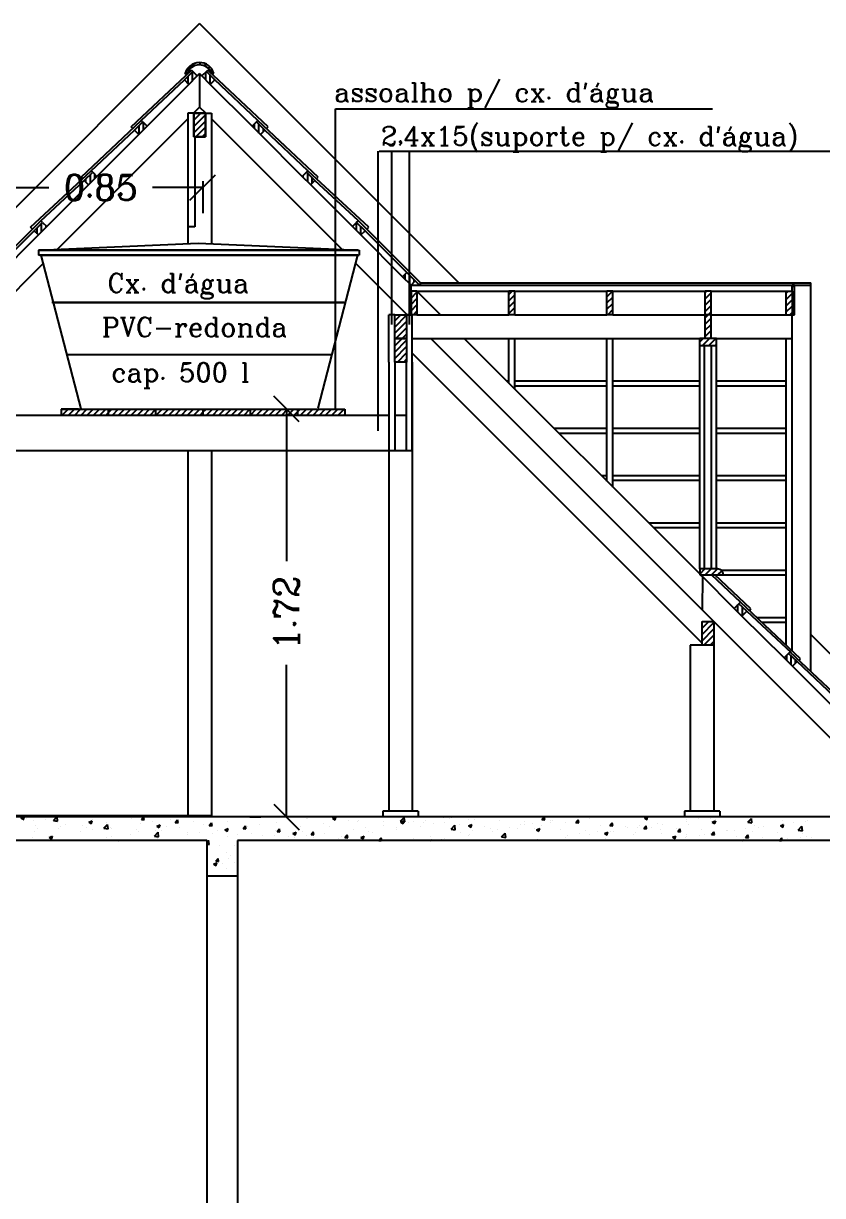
# Model space of a CAD drawing. Extents: x -79 to 141, y 7 to 81.
# Drawn here: x -46.678 to -43.3, y 43.285 to 48.238 of the extents above; entities that cross this region are included whole.
import ezdxf

# ---------------------------------------------------------------- set-up
doc = ezdxf.new("R2010")
doc.units = 0
doc.header["$LTSCALE"] = 10
doc.layers.get('0').update_dxf_attribs({"linetype": 'CONTINUOUS'})
doc.layers.get('DEFPOINTS').update_dxf_attribs({"linetype": 'CONTINUOUS'})
for name, color, linetype in [('CONCRETO', 5, 'CONTINUOUS'), ('COTAS', 244, 'CONTINUOUS'), ('EQUIPAMENTOS', 1, 'CONTINUOUS'), ('JANELA', 5, 'CONTINUOUS'), ('MADEIRAMENTODETELHADO', 244, 'CONTINUOUS'), ('PAREDECORTE', 3, 'CONTINUOUS'), ('PAREDES', 7, 'CONTINUOUS'), ('TEXTO', 1, 'CONTINUOUS')]:
    doc.layers.add(name, color=color, linetype=linetype)
doc.styles.add('ROMANC', font='ROMANC.SHX')
doc.styles.get("Standard").update_dxf_attribs({"font": 'ROMANC.SHX'})
doc.dimstyles.get("Standard").update_dxf_attribs({"dimscale": 0.6, "dimtxt": 0.18, "dimasz": 0.18, "dimexe": 0.18, "dimexo": 0.25, "dimgap": 0.09, "dimtad": 0, "dimzin": 0, "dimtxsty": 'STANDARD', "dimblk1": 'OBLIQUE', "dimblk2": 'OBLIQUE', "dimsah": 1, "dimcen": 0.09, "dimclrd": 30, "dimclre": 30, "dimazin": 3, "dimtfac": 1, "dimtdec": 4, "dimtofl": 0, "dimtmove": 0, "dimatfit": 3, "dimtolj": 1, "dimtzin": 0})

# ---------------------------------------------------------------- blocks, each defined once
blk = doc.blocks.new('_OBLIQUE')
at = {"color": 0, "linetype": 'BYBLOCK'}
blk.add_line((-0.5, -0.5), (0.5, 0.5), dxfattribs=at)
blk = doc.blocks.new('*D15')
at = {"color": 30, "linetype": 'BYBLOCK', "ltscale": 0.3}
for p, q in [((-23.4868, 68.0986), (-23.4399, 68.0986)), ((-23.3319, 68.0986), (-23.3319, 67.4553)), ((-23.3319, 66.3748), (-23.3319, 67.0181)), ((-23.4868, 66.3748), (-23.4399, 66.3748))]:
    blk.add_line(p, q, dxfattribs=at)
at = {"layer": 'DEFPOINTS', "color": 0, "linetype": 'BYBLOCK', "ltscale": 0.3}
for p in [(-23.1868, 68.0986), (-23.3319, 66.3748), (-23.1868, 66.3748)]:
    blk.add_point(p, dxfattribs=at)
at = {"color": 30, "linetype": 'BYBLOCK', "ltscale": 0.3, "xscale": 0.108, "yscale": 0.108, "zscale": 0.108}
for p, rotation in [((-23.3319, 68.0986), 90), ((-23.3319, 66.3748), 270)]:
    blk.add_blockref('_OBLIQUE', p, dxfattribs=dict(at, rotation=rotation))
at = {"color": 0, "linetype": 'BYBLOCK', "ltscale": 0.3, "insert": (-23.3319, 67.2367), "char_height": 0.108, "attachment_point": 5, "rotation": 90}
blk.add_mtext('\\A1;1.72', dxfattribs=at)
blk = doc.blocks.new('*D62')
at = {"color": 30, "linetype": 'BYBLOCK', "ltscale": 0.05}
for p, q in [((-25.982, 38.2527), (-25.982, 38.598)), ((-25.982, 38.49), (-25.7692, 38.49)), ((-25.1192, 38.49), (-25.332, 38.49)), ((-25.1192, 38.517), (-25.1192, 38.382))]:
    blk.add_line(p, q, dxfattribs=at)
at = {"layer": 'DEFPOINTS', "color": 0, "linetype": 'BYBLOCK', "ltscale": 0.05}
for p in [(-25.1192, 38.817), (-25.1192, 38.49), (-25.982, 37.9527)]:
    blk.add_point(p, dxfattribs=at)
at = {"color": 30, "linetype": 'BYBLOCK', "ltscale": 0.05, "xscale": 0.108, "yscale": 0.108, "zscale": 0.108, "rotation": 180}
blk.add_blockref('_OBLIQUE', (-25.982, 38.49), dxfattribs=at)
at = {"color": 30, "linetype": 'BYBLOCK', "ltscale": 0.05, "xscale": 0.108, "yscale": 0.108, "zscale": 0.108}
blk.add_blockref('_OBLIQUE', (-25.1192, 38.49), dxfattribs=at)
at = {"color": 0, "linetype": 'BYBLOCK', "ltscale": 0.05, "insert": (-25.5506, 38.49), "char_height": 0.108, "attachment_point": 5}
blk.add_mtext('\\A1;{0.85}', dxfattribs=at)
blk = doc.blocks.new('*X90')
at = {"color": 0, "linetype": 'CONTINUOUS', "ltscale": 0.05}
for p, q in [((-25.7181, 37.5503), (-25.7147, 37.5537)), ((-25.7132, 37.5287), (-25.6882, 37.5537)), ((-25.6867, 37.5287), (-25.6617, 37.5537)), ((-25.6601, 37.5287), (-25.6351, 37.5537)), ((-25.6336, 37.5287), (-25.6086, 37.5537)), ((-25.6071, 37.5287), (-25.5821, 37.5537)), ((-25.5806, 37.5287), (-25.5556, 37.5537)), ((-25.5541, 37.5287), (-25.5291, 37.5537)), ((-25.5181, 37.5382), (-25.5026, 37.5537)), ((-25.501, 37.5287), (-25.476, 37.5537)), ((-25.4745, 37.5287), (-25.4495, 37.5537)), ((-25.448, 37.5287), (-25.423, 37.5537)), ((-25.4215, 37.5287), (-25.3965, 37.5537)), ((-25.395, 37.5287), (-25.37, 37.5537)), ((-25.3685, 37.5287), (-25.3435, 37.5537)), ((-25.3419, 37.5287), (-25.3181, 37.5526)), ((-25.3181, 37.5526), (-25.3169, 37.5537)), ((-25.3154, 37.5287), (-25.2904, 37.5537)), ((-25.2889, 37.5287), (-25.2639, 37.5537)), ((-25.2624, 37.5287), (-25.2374, 37.5537)), ((-25.2359, 37.5287), (-25.2109, 37.5537)), ((-25.2094, 37.5287), (-25.1844, 37.5537)), ((-25.1828, 37.5287), (-25.1578, 37.5537)), ((-25.1563, 37.5287), (-25.1313, 37.5537)), ((-25.1181, 37.5404), (-25.1048, 37.5537)), ((-25.1033, 37.5287), (-25.0783, 37.5537)), ((-25.0768, 37.5287), (-25.0518, 37.5537)), ((-25.0503, 37.5287), (-25.0253, 37.5537)), ((-25.0237, 37.5287), (-24.9987, 37.5537)), ((-24.9972, 37.5287), (-24.9722, 37.5537)), ((-24.9707, 37.5287), (-24.9457, 37.5537)), ((-24.9442, 37.5287), (-24.9192, 37.5537)), ((-24.9177, 37.5287), (-24.8927, 37.5537)), ((-24.8912, 37.5287), (-24.8662, 37.5537)), ((-24.8646, 37.5287), (-24.8396, 37.5537)), ((-24.8381, 37.5287), (-24.8131, 37.5537)), ((-24.8116, 37.5287), (-24.7866, 37.5537)), ((-24.7851, 37.5287), (-24.7601, 37.5537)), ((-24.7586, 37.5287), (-24.7336, 37.5537)), ((-24.7181, 37.5427), (-24.7071, 37.5537)), ((-24.7055, 37.5287), (-24.6805, 37.5537)), ((-24.679, 37.5287), (-24.654, 37.5537)), ((-24.6525, 37.5287), (-24.6275, 37.5537)), ((-24.626, 37.5287), (-24.601, 37.5537)), ((-24.5995, 37.5287), (-24.5745, 37.5537)), ((-24.573, 37.5287), (-24.548, 37.5537)), ((-24.5464, 37.5287), (-24.5214, 37.5537)), ((-25.5276, 37.5287), (-25.5181, 37.5382)), ((-25.1298, 37.5287), (-25.1181, 37.5404)), ((-24.7321, 37.5287), (-24.7181, 37.5427)), ((-24.5199, 37.5287), (-24.5181, 37.5306))]:
    blk.add_line(p, q, dxfattribs=at)
blk = doc.blocks.new('*X91')
at = {"color": 0, "linetype": 'CONTINUOUS', "ltscale": 0.05}
for p, q in [((-25.1924, 38.9775), (-25.1556, 39.0143)), ((-25.135, 39.0084), (-25.1254, 39.018)), ((-25.1125, 39.0044), (-25.105, 39.0119)), ((-25.0964, 38.994), (-25.0893, 39.0011)), ((-25.0851, 38.9788), (-25.0777, 38.9862)), ((-25.1572, 38.8007), (-25.1538, 38.804)), ((-25.1572, 38.7741), (-25.1272, 38.804)), ((-25.1572, 38.7476), (-25.1072, 38.7976)), ((-25.1572, 38.7211), (-25.1072, 38.7711)), ((-25.1477, 38.704), (-25.1072, 38.7446)), ((-25.1212, 38.704), (-25.1072, 38.7181))]:
    blk.add_line(p, q, dxfattribs=at)
blk = doc.blocks.new('*X92')
at = {"color": 0, "linetype": 'CONTINUOUS', "ltscale": 0.05}
for p, q in [((-24.2384, 38.0489), (-24.2346, 38.0527)), ((-24.2384, 38.0223), (-24.2134, 38.0473)), ((-23.8251, 38.0379), (-23.8103, 38.0527)), ((-23.4101, 38.0286), (-23.3861, 38.0527)), ((-22.9951, 38.0459), (-22.9883, 38.0527)), ((-22.9951, 38.0194), (-22.9701, 38.0444)), ((-22.6526, 38.0437), (-22.6436, 38.0527)), ((-22.6276, 38.0687), (-22.6186, 38.0777)), ((-22.6276, 38.0422), (-22.6176, 38.0522)), ((-24.2384, 37.9958), (-24.2134, 38.0208)), ((-24.2384, 37.9693), (-24.2134, 37.9943)), ((-23.8251, 38.0114), (-23.8001, 38.0364)), ((-23.8251, 37.9849), (-23.8001, 38.0099)), ((-23.4101, 38.0021), (-23.3851, 38.0271)), ((-23.4101, 37.9756), (-23.3851, 38.0006)), ((-22.9951, 37.9929), (-22.9701, 38.0179)), ((-22.6526, 38.0172), (-22.6276, 38.0422)), ((-22.6526, 37.9906), (-22.6276, 38.0156)), ((-22.6276, 38.0156), (-22.6176, 38.0256)), ((-22.6276, 37.9891), (-22.6176, 37.9991)), ((-24.3073, 37.927), (-24.2816, 37.9527)), ((-24.3073, 37.9004), (-24.2573, 37.9504)), ((-24.2285, 37.9527), (-24.2134, 37.9678)), ((-23.8251, 37.9583), (-23.8001, 37.9833)), ((-23.8043, 37.9527), (-23.8001, 37.9568)), ((-23.4065, 37.9527), (-23.3851, 37.9741)), ((-22.9951, 37.9663), (-22.9701, 37.9913)), ((-22.9951, 37.9398), (-22.9823, 37.9527)), ((-22.9823, 37.9527), (-22.9701, 37.9648)), ((-22.6526, 37.9641), (-22.6276, 37.9891)), ((-22.6376, 37.9527), (-22.6276, 37.9626)), ((-22.6276, 37.9626), (-22.6176, 37.9726)), ((-24.3073, 37.8739), (-24.2573, 37.9239)), ((-24.302, 37.8527), (-24.2573, 37.8974)), ((-22.9951, 37.9133), (-22.9701, 37.9383)), ((-22.9951, 37.8868), (-22.9701, 37.9118)), ((-24.3073, 37.8209), (-24.2755, 37.8527)), ((-24.3073, 37.8474), (-24.302, 37.8527)), ((-24.2755, 37.8527), (-24.2573, 37.8709)), ((-23.0176, 37.8378), (-23.0027, 37.8527)), ((-23.0062, 37.8227), (-22.9762, 37.8527)), ((-22.9951, 37.8603), (-22.9701, 37.8853)), ((-22.9797, 37.8227), (-22.9497, 37.8527)), ((-22.9762, 37.8527), (-22.9701, 37.8588)), ((-24.3073, 37.7944), (-24.2573, 37.8444)), ((-24.3073, 37.7679), (-24.2573, 37.8179)), ((-22.9532, 37.8227), (-22.9476, 37.8282)), ((-24.296, 37.7527), (-24.2573, 37.7913)), ((-24.2694, 37.7527), (-24.2573, 37.7648))]:
    blk.add_line(p, q, dxfattribs=at)
blk = doc.blocks.new('*X93')
at = {"color": 0, "linetype": 'CONTINUOUS', "ltscale": 0.05}
for p, q in [((-23.0176, 36.8567), (-22.9959, 36.8784)), ((-22.9944, 36.8534), (-22.9694, 36.8784)), ((-22.9679, 36.8534), (-22.9429, 36.8784)), ((-22.9414, 36.8534), (-22.9402, 36.8545)), ((-22.9376, 36.8571), (-22.9243, 36.8704)), ((-23.0076, 36.6545), (-23.0064, 36.6558)), ((-23.0076, 36.628), (-22.9799, 36.6558)), ((-23.0076, 36.6015), (-22.9576, 36.6515)), ((-23.0076, 36.575), (-22.9576, 36.625)), ((-23.0003, 36.5558), (-22.9576, 36.5985)), ((-22.9738, 36.5558), (-22.9576, 36.5719))]:
    blk.add_line(p, q, dxfattribs=at)
blk = doc.blocks.new('*X97')
at = {"color": 0, "linetype": 'CONTINUOUS', "ltscale": 0.05}
for p, q in [((-25.5937, 38.5098), (-25.5937, 38.5458)), ((-25.575, 38.5286), (-25.575, 38.546)), ((-25.6125, 38.5128), (-25.6125, 38.5271)), ((-25.8187, 38.2948), (-25.8187, 38.3202)), ((-25.8, 38.3036), (-25.8, 38.3389)), ((-25.7812, 38.3223), (-25.7812, 38.328)), ((-26.025, 38.0786), (-26.025, 38.1139)), ((-26.0062, 38.0973), (-26.0062, 38.1287))]:
    blk.add_line(p, q, dxfattribs=at)
blk = doc.blocks.new('*X98')
at = {"color": 0, "linetype": 'CONTINUOUS', "ltscale": 0.05}
for p, q in [((-25.1812, 38.9301), (-25.1812, 38.9594)), ((-25.1625, 38.9411), (-25.1625, 38.9782)), ((-25.1437, 38.9598), (-25.1437, 38.9633)), ((-25.1062, 38.9455), (-25.1062, 38.9776)), ((-25.0875, 38.9267), (-25.0875, 38.9639)), ((-25.0687, 38.9444), (-25.0687, 38.9451)), ((-25.3875, 38.7161), (-25.3875, 38.7529)), ((-25.3687, 38.7348), (-25.3687, 38.764)), ((-24.9, 38.7392), (-24.9, 38.7596)), ((-24.8812, 38.7205), (-24.8812, 38.7574)), ((-24.8625, 38.7264), (-24.8625, 38.7386)), ((-25.4062, 38.7308), (-25.4062, 38.7342))]:
    blk.add_line(p, q, dxfattribs=at)
blk = doc.blocks.new('*X99')
at = {"color": 0, "linetype": 'CONTINUOUS', "ltscale": 0.05}
for p, q in [((-24.6937, 38.533), (-24.6937, 38.5416)), ((-24.675, 38.5142), (-24.675, 38.5503)), ((-24.6562, 38.5084), (-24.6562, 38.5315)), ((-24.4687, 38.308), (-24.4687, 38.3423)), ((-24.45, 38.2903), (-24.45, 38.3246)), ((-24.2625, 38.1017), (-24.2625, 38.1243)), ((-24.2437, 38.083), (-24.2437, 38.1183)), ((-24.225, 38.0911), (-24.225, 38.0996))]:
    blk.add_line(p, q, dxfattribs=at)
blk = doc.blocks.new('*X100')
at = {"color": 0, "linetype": 'CONTINUOUS', "ltscale": 0.05}
for p, q in [((-22.8562, 36.6952), (-22.8562, 36.7273)), ((-22.8375, 36.6808), (-22.8375, 36.7175)), ((-22.8187, 36.6996), (-22.8187, 36.6999)), ((-22.65, 36.4918), (-22.65, 36.5133)), ((-22.6312, 36.4731), (-22.6312, 36.5104)), ((-22.6125, 36.4801), (-22.6125, 36.4927)), ((-22.4437, 36.2853), (-22.4437, 36.2967)), ((-22.425, 36.2668), (-22.425, 36.305)), ((-22.4062, 36.2637), (-22.4062, 36.2862)), ((-22.2375, 36.0784), (-22.2375, 36.0799)), ((-22.2188, 36.0597), (-22.2188, 36.0951)), ((-22.2, 36.0467), (-22.2, 36.0774))]:
    blk.add_line(p, q, dxfattribs=at)
blk = doc.blocks.new('*X114')
at = {"color": 0, "linetype": 'CONTINUOUS', "ltscale": 0.05}
for p, q in [((-25.8875, 35.8237), (-25.8735, 35.8291)), ((-25.8775, 35.8171), (-25.8735, 35.8291)), ((-25.8643, 35.8234), (-25.8643, 35.8234)), ((-25.8344, 35.8146), (-25.8344, 35.8146)), ((-25.7843, 35.8212), (-25.7843, 35.8212)), ((-25.7504, 35.8154), (-25.7364, 35.83)), ((-25.7504, 35.8154), (-25.7326, 35.8126)), ((-25.7326, 35.8127), (-25.7346, 35.83)), ((-25.5831, 35.8195), (-25.5831, 35.8195)), ((-25.4205, 35.8235), (-25.4205, 35.8235)), ((-25.3784, 35.8187), (-25.369, 35.83)), ((-25.3784, 35.8187), (-25.3665, 35.8177)), ((-25.3664, 35.8177), (-25.3687, 35.83)), ((-25.2569, 35.8187), (-25.2569, 35.8187)), ((-25.235, 35.8062), (-25.2253, 35.8177)), ((-25.223, 35.8052), (-25.2253, 35.8177)), ((-25.0402, 35.8296), (-25.0402, 35.8296)), ((-24.9117, 35.8257), (-24.9117, 35.8257)), ((-24.7827, 35.8277), (-24.7827, 35.8277)), ((-24.679, 35.8228), (-24.679, 35.8228)), ((-24.676, 35.8232), (-24.676, 35.8232)), ((-24.6289, 35.8294), (-24.6289, 35.8294)), ((-24.5697, 35.8242), (-24.5557, 35.8296)), ((-24.5697, 35.8242), (-24.5598, 35.8175)), ((-24.5692, 35.8186), (-24.5692, 35.8186)), ((-24.5598, 35.8175), (-24.5557, 35.8296)), ((-24.5026, 35.816), (-24.5026, 35.816)), ((-24.2828, 35.8116), (-24.2672, 35.8278)), ((-24.265, 35.8089), (-24.2672, 35.8278)), ((-24.1843, 35.8275), (-24.1843, 35.8275)), ((-24.1773, 35.8169), (-24.1773, 35.8169)), ((-24.1015, 35.8269), (-24.1015, 35.8269)), ((-24.0775, 35.823), (-24.0775, 35.823)), ((-24.0674, 35.8265), (-24.0674, 35.8265)), ((-23.9938, 35.8181), (-23.9938, 35.8181)), ((-23.9708, 35.8184), (-23.9708, 35.8184)), ((-23.6848, 35.8186), (-23.6752, 35.83)), ((-23.6848, 35.8186), (-23.6728, 35.8175)), ((-23.6728, 35.8175), (-23.6751, 35.83)), ((-23.6499, 35.8144), (-23.6499, 35.8144)), ((-23.6411, 35.8166), (-23.6411, 35.8166)), ((-23.5413, 35.806), (-23.5317, 35.8175)), ((-23.5293, 35.805), (-23.5316, 35.8175)), ((-23.482, 35.8225), (-23.482, 35.8225)), ((-23.252, 35.8246), (-23.238, 35.83)), ((-23.252, 35.8246), (-23.242, 35.8179)), ((-23.242, 35.8179), (-23.238, 35.83)), ((-23.0719, 35.8185), (-23.0719, 35.8185)), ((-23.0219, 35.8251), (-23.0219, 35.8251)), ((-22.972, 35.8256), (-22.972, 35.8256)), ((-22.9495, 35.8174), (-22.9495, 35.8174)), ((-22.8152, 35.8078), (-22.7996, 35.824)), ((-22.7974, 35.8051), (-22.7996, 35.824)), ((-22.5641, 35.815), (-22.5641, 35.815)), ((-25.832, 35.7666), (-25.832, 35.7666)), ((-25.8256, 35.7935), (-25.8256, 35.7935)), ((-25.8164, 35.7795), (-25.8164, 35.7795)), ((-25.7281, 35.7816), (-25.7281, 35.7816)), ((-25.7188, 35.789), (-25.7188, 35.789)), ((-25.6997, 35.7995), (-25.6997, 35.7995)), ((-25.6349, 35.7689), (-25.6349, 35.7689)), ((-25.6254, 35.7957), (-25.6254, 35.7957)), ((-25.612, 35.7844), (-25.612, 35.7844)), ((-25.6001, 35.8077), (-25.5861, 35.8131)), ((-25.6001, 35.8077), (-25.5901, 35.801)), ((-25.5901, 35.801), (-25.586, 35.8131)), ((-25.5848, 35.7755), (-25.5848, 35.7755)), ((-25.537, 35.7823), (-25.5214, 35.7985)), ((-25.537, 35.7823), (-25.5192, 35.7795)), ((-25.5244, 35.8085), (-25.5244, 35.8085)), ((-25.5191, 35.7795), (-25.5214, 35.7985)), ((-25.509, 35.7855), (-25.509, 35.7855)), ((-25.5053, 35.7799), (-25.5053, 35.7799)), ((-25.3985, 35.7754), (-25.3985, 35.7754)), ((-25.3901, 35.7696), (-25.3901, 35.7696)), ((-25.3827, 35.8021), (-25.3827, 35.8021)), ((-25.3327, 35.8087), (-25.3327, 35.8087)), ((-25.3235, 35.7492), (-25.3079, 35.7654)), ((-25.3203, 35.771), (-25.3203, 35.771)), ((-25.3126, 35.7917), (-25.2986, 35.7971)), ((-25.3126, 35.7917), (-25.3027, 35.785)), ((-25.3057, 35.7464), (-25.3079, 35.7654)), ((-25.3027, 35.785), (-25.2986, 35.7971)), ((-25.2917, 35.7709), (-25.2917, 35.7709)), ((-25.2734, 35.7896), (-25.2734, 35.7896)), ((-25.235, 35.8062), (-25.223, 35.8051)), ((-25.2192, 35.7838), (-25.2192, 35.7838)), ((-25.185, 35.7664), (-25.185, 35.7664)), ((-25.1568, 35.8096), (-25.1568, 35.8096)), ((-25.1154, 35.7988), (-25.1154, 35.7988)), ((-25.0915, 35.7936), (-25.0819, 35.8051)), ((-25.0915, 35.7936), (-25.0796, 35.7926)), ((-25.0795, 35.7926), (-25.0819, 35.8051)), ((-25.0574, 35.773), (-25.0574, 35.773)), ((-25.0252, 35.7757), (-25.0112, 35.7811)), ((-25.0252, 35.7757), (-25.0153, 35.769)), ((-25.0152, 35.769), (-25.0112, 35.7811)), ((-25.0127, 35.8129), (-25.0127, 35.8129)), ((-24.9481, 35.7811), (-24.9384, 35.7926)), ((-24.9481, 35.7811), (-24.9361, 35.78)), ((-24.9361, 35.7801), (-24.9384, 35.7926)), ((-24.9311, 35.7896), (-24.9311, 35.7896)), ((-24.881, 35.7962), (-24.881, 35.7962)), ((-24.8102, 35.7741), (-24.8102, 35.7741)), ((-24.8053, 35.8062), (-24.8053, 35.8062)), ((-24.8046, 35.7685), (-24.795, 35.78)), ((-24.8046, 35.7685), (-24.7927, 35.7675)), ((-24.7926, 35.7675), (-24.795, 35.78)), ((-24.7378, 35.7597), (-24.7238, 35.7651)), ((-24.7278, 35.753), (-24.7238, 35.7651)), ((-24.7075, 35.7882), (-24.7075, 35.7882)), ((-24.6985, 35.7704), (-24.6985, 35.7704)), ((-24.6612, 35.756), (-24.6515, 35.7675)), ((-24.6492, 35.755), (-24.6515, 35.7675)), ((-24.6065, 35.801), (-24.6065, 35.801)), ((-24.5819, 35.7904), (-24.5819, 35.7904)), ((-24.4795, 35.7771), (-24.4795, 35.7771)), ((-24.4652, 35.8104), (-24.4652, 35.8104)), ((-24.4624, 35.8141), (-24.4624, 35.8141)), ((-24.4294, 35.7837), (-24.4294, 35.7837)), ((-24.4173, 35.7665), (-24.4173, 35.7665)), ((-24.3557, 35.8096), (-24.3557, 35.8096)), ((-24.3536, 35.7937), (-24.3536, 35.7937)), ((-24.3013, 35.7763), (-24.3013, 35.7763)), ((-24.3007, 35.7865), (-24.3007, 35.7865)), ((-24.2828, 35.8116), (-24.265, 35.8088)), ((-24.2823, 35.8082), (-24.2683, 35.8135)), ((-24.2823, 35.8082), (-24.2724, 35.8015)), ((-24.2723, 35.8015), (-24.2683, 35.8136)), ((-24.2489, 35.8051), (-24.2489, 35.8051)), ((-24.2273, 35.8103), (-24.2273, 35.8103)), ((-24.1975, 35.7913), (-24.1975, 35.7913)), ((-24.184, 35.8065), (-24.184, 35.8065)), ((-24.1421, 35.8006), (-24.1421, 35.8006)), ((-24.0948, 35.8053), (-24.0948, 35.8053)), ((-24.0693, 35.7785), (-24.0538, 35.7947)), ((-24.0693, 35.7785), (-24.0516, 35.7757)), ((-24.0515, 35.7757), (-24.0537, 35.7947)), ((-24.0354, 35.7961), (-24.0354, 35.7961)), ((-23.9949, 35.7922), (-23.9809, 35.7975)), ((-23.9949, 35.7922), (-23.9849, 35.7854)), ((-23.9849, 35.7855), (-23.9809, 35.7975)), ((-23.9778, 35.7712), (-23.9778, 35.7712)), ((-23.9286, 35.7916), (-23.9286, 35.7916)), ((-23.902, 35.7812), (-23.902, 35.7812)), ((-23.8923, 35.7666), (-23.8923, 35.7666)), ((-23.8744, 35.7766), (-23.8744, 35.7766)), ((-23.864, 35.8139), (-23.864, 35.8139)), ((-23.8218, 35.7871), (-23.8218, 35.7871)), ((-23.7896, 35.7806), (-23.7896, 35.7806)), ((-23.7757, 35.7978), (-23.7757, 35.7978)), ((-23.7577, 35.7966), (-23.7577, 35.7966)), ((-23.7572, 35.8094), (-23.7572, 35.8094)), ((-23.7256, 35.8044), (-23.7256, 35.8044)), ((-23.7151, 35.7826), (-23.7151, 35.7826)), ((-23.7075, 35.7761), (-23.6935, 35.7815)), ((-23.7075, 35.7761), (-23.6975, 35.7694)), ((-23.6975, 35.7694), (-23.6934, 35.7815)), ((-23.6886, 35.7934), (-23.6886, 35.7934)), ((-23.6505, 35.8049), (-23.6505, 35.8049)), ((-23.6083, 35.778), (-23.6083, 35.778)), ((-23.5847, 35.8084), (-23.5847, 35.8084)), ((-23.5437, 35.8004), (-23.5437, 35.8004)), ((-23.5413, 35.806), (-23.5294, 35.805)), ((-23.5016, 35.7735), (-23.5016, 35.7735)), ((-23.4504, 35.7687), (-23.4504, 35.7687)), ((-23.437, 35.7959), (-23.437, 35.7959)), ((-23.42, 35.7601), (-23.406, 35.7655)), ((-23.4101, 35.7534), (-23.406, 35.7655)), ((-23.3979, 35.7935), (-23.3882, 35.805)), ((-23.3979, 35.7935), (-23.3859, 35.7924)), ((-23.3948, 35.769), (-23.3948, 35.769)), ((-23.3859, 35.7924), (-23.3882, 35.805)), ((-23.3834, 35.7688), (-23.3834, 35.7688)), ((-23.3302, 35.7914), (-23.3302, 35.7914)), ((-23.3241, 35.7853), (-23.3241, 35.7853)), ((-23.2796, 35.7837), (-23.2796, 35.7837)), ((-23.274, 35.7919), (-23.274, 35.7919)), ((-23.2544, 35.7809), (-23.2448, 35.7924)), ((-23.2544, 35.7809), (-23.2424, 35.7799)), ((-23.2424, 35.7799), (-23.2447, 35.7924)), ((-23.2234, 35.7869), (-23.2234, 35.7869)), ((-23.1983, 35.8019), (-23.1983, 35.8019)), ((-23.1828, 35.7774), (-23.1828, 35.7774)), ((-23.1769, 35.7978), (-23.1769, 35.7978)), ((-23.1167, 35.7824), (-23.1167, 35.7824)), ((-23.1109, 35.7684), (-23.1013, 35.7799)), ((-23.1109, 35.7684), (-23.099, 35.7673)), ((-23.099, 35.7673), (-23.1013, 35.7799)), ((-23.0759, 35.8106), (-23.0759, 35.8106)), ((-23.0662, 35.7974), (-23.0662, 35.7974)), ((-23.0099, 35.7778), (-23.0099, 35.7778)), ((-22.9675, 35.7558), (-22.9579, 35.7673)), ((-22.9646, 35.8086), (-22.9506, 35.814)), ((-22.9646, 35.8086), (-22.9546, 35.8019)), ((-22.9555, 35.7548), (-22.9578, 35.7673)), ((-22.9546, 35.8019), (-22.9505, 35.814)), ((-22.9031, 35.7733), (-22.9031, 35.7733)), ((-22.9016, 35.7735), (-22.9016, 35.7735)), ((-22.8724, 35.7729), (-22.8724, 35.7729)), ((-22.8717, 35.7731), (-22.8717, 35.7731)), ((-22.8224, 35.7794), (-22.8224, 35.7794)), ((-22.8152, 35.8078), (-22.7974, 35.805)), ((-22.7964, 35.7688), (-22.7964, 35.7688)), ((-22.785, 35.7935), (-22.785, 35.7935)), ((-22.7707, 35.7859), (-22.7707, 35.7859)), ((-22.7466, 35.7894), (-22.7466, 35.7894)), ((-22.6771, 35.7926), (-22.6631, 35.798)), ((-22.6771, 35.7926), (-22.6672, 35.7859)), ((-22.6683, 35.8135), (-22.6683, 35.8135)), ((-22.6672, 35.7859), (-22.6631, 35.798)), ((-22.6668, 35.8009), (-22.6668, 35.8009)), ((-22.6203, 35.806), (-22.6203, 35.806)), ((-22.6017, 35.7747), (-22.5861, 35.7909)), ((-22.6017, 35.7747), (-22.5839, 35.7719)), ((-22.5839, 35.7719), (-22.5861, 35.7909)), ((-22.5702, 35.8126), (-22.5702, 35.8126)), ((-25.8369, 35.7423), (-25.8369, 35.7423)), ((-25.7681, 35.7432), (-25.7541, 35.7486)), ((-25.7681, 35.7432), (-25.7582, 35.7365)), ((-25.7612, 35.7523), (-25.7612, 35.7523)), ((-25.7581, 35.7365), (-25.7541, 35.7486)), ((-25.5268, 35.7419), (-25.5268, 35.7419)), ((-25.5067, 35.7495), (-25.5067, 35.7495)), ((-25.4735, 35.73), (-25.4667, 35.7326)), ((-25.4675, 35.73), (-25.4667, 35.7326)), ((-25.4229, 35.7569), (-25.4229, 35.7569)), ((-25.3235, 35.7492), (-25.3057, 35.7464)), ((-25.3095, 35.7398), (-25.3095, 35.7398)), ((-25.1832, 35.7565), (-25.1832, 35.7565)), ((-25.1332, 35.763), (-25.1332, 35.763)), ((-25.1178, 35.7322), (-25.1178, 35.7322)), ((-25.1022, 35.7243), (-25.0945, 35.7323)), ((-25.0923, 35.7133), (-25.0945, 35.7323)), ((-25.0782, 35.7619), (-25.0782, 35.7619)), ((-25.0151, 35.7463), (-25.0151, 35.7463)), ((-24.9714, 35.7574), (-24.9714, 35.7574)), ((-24.9318, 35.7303), (-24.9318, 35.7303)), ((-24.9141, 35.7591), (-24.9141, 35.7591)), ((-24.8647, 35.7529), (-24.8647, 35.7529)), ((-24.8152, 35.7503), (-24.8152, 35.7503)), ((-24.7579, 35.7484), (-24.7579, 35.7484)), ((-24.7378, 35.7597), (-24.7278, 35.753)), ((-24.7316, 35.744), (-24.7316, 35.744)), ((-24.6815, 35.7505), (-24.6815, 35.7505)), ((-24.6612, 35.756), (-24.6492, 35.7549)), ((-24.6512, 35.7438), (-24.6512, 35.7438)), ((-24.6089, 35.7344), (-24.6089, 35.7344)), ((-24.6058, 35.7605), (-24.6058, 35.7605)), ((-24.5444, 35.7393), (-24.5444, 35.7393)), ((-24.534, 35.7465), (-24.534, 35.7465)), ((-24.5177, 35.7434), (-24.5081, 35.7549)), ((-24.5177, 35.7434), (-24.5058, 35.7424)), ((-24.5057, 35.7424), (-24.508, 35.7549)), ((-24.5051, 35.7494), (-24.5051, 35.7494)), ((-24.4504, 35.7437), (-24.4364, 35.749)), ((-24.4504, 35.7437), (-24.4404, 35.737)), ((-24.4404, 35.737), (-24.4363, 35.7491)), ((-24.4376, 35.7348), (-24.4376, 35.7348)), ((-24.4024, 35.7635), (-24.4024, 35.7635)), ((-24.3743, 35.7309), (-24.3646, 35.7424)), ((-24.3743, 35.7309), (-24.364, 35.73)), ((-24.3623, 35.73), (-24.3646, 35.7424)), ((-24.3309, 35.7303), (-24.3309, 35.7303)), ((-24.2799, 35.7315), (-24.2799, 35.7315)), ((-24.2299, 35.738), (-24.2299, 35.738)), ((-24.1569, 35.73), (-24.1489, 35.733)), ((-24.1541, 35.748), (-24.1541, 35.748)), ((-24.1499, 35.73), (-24.1489, 35.733)), ((-24.1077, 35.7365), (-24.1077, 35.7365)), ((-24.0972, 35.7388), (-24.0972, 35.7388)), ((-24.0278, 35.7647), (-24.0278, 35.7647)), ((-23.9962, 35.7516), (-23.9962, 35.7516)), ((-23.991, 35.7566), (-23.991, 35.7566)), ((-23.8559, 35.7454), (-23.8403, 35.7616)), ((-23.8559, 35.7454), (-23.8381, 35.7426)), ((-23.8381, 35.7426), (-23.8403, 35.7616)), ((-23.7025, 35.7355), (-23.7025, 35.7355)), ((-23.5872, 35.7419), (-23.5872, 35.7419)), ((-23.5762, 35.7522), (-23.5762, 35.7522)), ((-23.5261, 35.7587), (-23.5261, 35.7587)), ((-23.4845, 35.7559), (-23.4845, 35.7559)), ((-23.42, 35.7601), (-23.4101, 35.7534)), ((-23.4161, 35.7373), (-23.4161, 35.7373)), ((-23.2995, 35.7573), (-23.2995, 35.7573)), ((-23.288, 35.7645), (-23.288, 35.7645)), ((-23.1813, 35.76), (-23.1813, 35.76)), ((-23.1793, 35.7313), (-23.1793, 35.7313)), ((-23.1349, 35.7335), (-23.1349, 35.7335)), ((-23.1326, 35.7441), (-23.1186, 35.7495)), ((-23.1326, 35.7441), (-23.1227, 35.7374)), ((-23.1246, 35.7397), (-23.1246, 35.7397)), ((-23.1226, 35.7374), (-23.1186, 35.7495)), ((-23.0783, 35.7441), (-23.0783, 35.7441)), ((-23.0745, 35.7555), (-23.0745, 35.7555)), ((-23.0745, 35.7462), (-23.0745, 35.7462)), ((-23.0183, 35.7535), (-23.0183, 35.7535)), ((-22.9987, 35.7562), (-22.9987, 35.7562)), ((-22.9744, 35.759), (-22.9744, 35.759)), ((-22.9677, 35.751), (-22.9677, 35.751)), ((-22.9675, 35.7558), (-22.9555, 35.7548)), ((-22.861, 35.7465), (-22.861, 35.7465)), ((-22.8402, 35.73), (-22.8312, 35.7335)), ((-22.8323, 35.73), (-22.8312, 35.7335)), ((-22.824, 35.7433), (-22.8144, 35.7548)), ((-22.824, 35.7433), (-22.8121, 35.7422)), ((-22.8121, 35.7422), (-22.8144, 35.7548)), ((-22.7542, 35.742), (-22.7542, 35.742)), ((-22.6896, 35.7643), (-22.6896, 35.7643)), ((-22.6806, 35.7307), (-22.671, 35.7422)), ((-22.6806, 35.7307), (-22.6722, 35.73)), ((-22.6687, 35.73), (-22.6709, 35.7422)), ((-22.6693, 35.7344), (-22.6693, 35.7344)), ((-22.6474, 35.7374), (-22.6474, 35.7374)), ((-22.6229, 35.7338), (-22.6229, 35.7338)), ((-22.592, 35.7435), (-22.592, 35.7435)), ((-22.5828, 35.7598), (-22.5828, 35.7598)), ((-22.5666, 35.7484), (-22.5666, 35.7484)), ((-22.5471, 35.7437), (-22.5471, 35.7437)), ((-22.5407, 35.7329), (-22.5407, 35.7329)), ((-25.1022, 35.7149), (-25.0923, 35.7133)), ((-25.0484, 35.7103), (-25.0484, 35.7103)), ((-25.0175, 35.6797), (-25.0175, 35.6797)), ((-25.0005, 35.6664), (-25.0005, 35.6664)), ((-24.9837, 35.7108), (-24.9837, 35.7108)), ((-25.075, 35.6328), (-25.075, 35.6328)), ((-25.0739, 35.6307), (-25.0599, 35.636)), ((-25.0739, 35.6307), (-25.0639, 35.624)), ((-25.0639, 35.624), (-25.0598, 35.6361)), ((-25.0638, 35.6432), (-25.0541, 35.6547)), ((-25.0638, 35.6432), (-25.0518, 35.6421)), ((-25.0518, 35.6422), (-25.0541, 35.6547)), ((-25.0363, 35.6319), (-25.0363, 35.6319)), ((-25.0104, 35.6552), (-25.0104, 35.6552)), ((-24.9863, 35.6385), (-24.9863, 35.6385)), ((-25.02, 35.6131), (-25.02, 35.6131))]:
    blk.add_line(p, q, dxfattribs=at)

msp = doc.modelspace()

# ---------------------------------------------------------------- linework, layer by layer
at = {"layer": 'CONCRETO', "color": 5, "linetype": 'CONTINUOUS', "ltscale": 0.3}
for p, q in [((-42.93319, 44.88487), (-48.93319, 44.88487)), ((-45.90319, 44.78487), (-48.80319, 44.78487)), ((-45.90319, 44.78487), (-45.90319, 44.63487)), ((-43.06319, 44.78487), (-45.77319, 44.78487)), ((-45.77319, 44.78487), (-45.77319, 44.63487))]:
    msp.add_line(p, q, dxfattribs=at)
at = {"layer": 'CONCRETO', "color": 30, "linetype": 'CONTINUOUS', "ltscale": 0.3}
for p, q in [((-45.00934, 44.90987), (-45.15831, 44.90987)), ((-43.73364, 44.90987), (-43.88364, 44.90987))]:
    msp.add_line(p, q, dxfattribs=at)
at = {"layer": 'CONCRETO', "color": 3, "linetype": 'CONTINUOUS', "ltscale": 0.3}
msp.add_line((-45.77319, 44.63487), (-45.90319, 44.63487), dxfattribs=at)
at = {"layer": 'EQUIPAMENTOS', "color": 244, "linetype": 'CONTINUOUS', "ltscale": 0.3}
for p, q in [((-46.61439, 47.27967), (-45.93939, 47.30967)), ((-45.93939, 47.30967), (-45.25848, 47.27967)), ((-46.61439, 47.27967), (-46.61439, 47.25967)), ((-46.60848, 47.27967), (-45.25848, 47.27967)), ((-46.60848, 47.25967), (-45.25848, 47.25967)), ((-46.43348, 46.60967), (-46.60326, 47.25967)), ((-45.43162, 46.61299), (-45.26368, 47.25967)), ((-45.25848, 47.27967), (-45.25848, 47.25967)), ((-46.55102, 47.05967), (-45.31562, 47.05967)), ((-46.49356, 46.83967), (-45.37275, 46.83967))]:
    msp.add_line(p, q, dxfattribs=at)
at = {"layer": 'EQUIPAMENTOS', "color": 1, "linetype": 'CONTINUOUS', "ltscale": 0.3}
for p, q in [((-45.26439, 47.27967), (-46.61439, 47.27967)), ((-45.26439, 47.25967), (-46.61439, 47.25967)), ((-45.32186, 47.05967), (-46.55726, 47.05967))]:
    msp.add_line(p, q, dxfattribs=at)
at = {"layer": 'EQUIPAMENTOS', "linetype": 'CONTINUOUS', "ltscale": 0.05}
msp.add_line((-45.88126, 44.88928), (-47.78126, 44.88928), dxfattribs=at)
at = {"layer": 'JANELA', "color": 244, "linetype": 'CONTINUOUS', "ltscale": 0.3}
for p, q in [((-43.81864, 45.93325), (-43.81864, 46.87755)), ((-43.74864, 45.93325), (-43.74864, 46.87755))]:
    msp.add_line(p, q, dxfattribs=at)
at = {"layer": 'JANELA', "color": 1, "linetype": 'CONTINUOUS', "ltscale": 0.3}
for p, q in [((-43.79864, 45.93325), (-43.79864, 46.87755)), ((-43.76864, 45.93325), (-43.76864, 46.87755))]:
    msp.add_line(p, q, dxfattribs=at)
at = {"layer": 'MADEIRAMENTODETELHADO', "color": 30, "linetype": 'CONTINUOUS', "ltscale": 0.3}
for p, q in [((-46.22324, 47.80166), (-45.9675, 48.04089)), ((-45.96161, 48.03499), (-45.9675, 48.04089)), ((-45.94305, 48.01643), (-45.93319, 48.02629)), ((-45.94275, 48.01614), (-45.94305, 48.01643)), ((-45.93319, 48.02629), (-45.93319, 47.88487)), ((-45.92333, 48.01643), (-45.93319, 48.02629)), ((-45.93319, 48.02629), (-45.93319, 47.88487)), ((-45.92363, 48.01614), (-45.92333, 48.01643)), ((-45.90477, 48.03499), (-45.89887, 48.04089)), ((-45.64313, 47.80166), (-45.89887, 48.04089)), ((-46.17963, 47.82876), (-45.99696, 47.99964)), ((-46.17963, 47.82876), (-45.99696, 47.99964)), ((-46.15518, 47.8043), (-45.9784, 47.98108)), ((-45.7112, 47.8043), (-45.88798, 47.98108)), ((-45.68674, 47.82876), (-45.86942, 47.99964)), ((-45.95819, 47.85894), (-45.98319, 47.85894)), ((-45.98319, 47.85894), (-45.98319, 47.30773)), ((-45.95912, 47.85894), (-45.93319, 47.88487)), ((-45.90726, 47.85894), (-45.93319, 47.88487)), ((-45.93319, 47.85894), (-45.88319, 47.85894)), ((-45.88319, 47.85894), (-45.88319, 47.3072)), ((-45.35911, 46.60858), (-45.35911, 47.87693)), ((-46.53839, 47.27967), (-45.98319, 47.83487)), ((-46.43454, 47.58868), (-46.17963, 47.82876)), ((-46.43454, 47.58868), (-46.17963, 47.82876)), ((-46.17362, 47.82274), (-46.17963, 47.82876)), ((-46.17362, 47.82274), (-46.17963, 47.82876)), ((-46.15488, 47.804), (-46.15518, 47.8043)), ((-46.15488, 47.804), (-46.15518, 47.8043)), ((-45.32799, 47.27967), (-45.88319, 47.83487)), ((-45.7115, 47.804), (-45.7112, 47.8043)), ((-45.69276, 47.82274), (-45.68674, 47.82876)), ((-45.43184, 47.58868), (-45.68674, 47.82876)), ((-46.39105, 47.61591), (-46.20897, 47.78739)), ((-46.36731, 47.59217), (-46.19053, 47.76895)), ((-46.21605, 47.79446), (-46.22324, 47.80166)), ((-46.21605, 47.79446), (-46.22324, 47.80166)), ((-45.95288, 47.75894), (-45.95288, 47.37894)), ((-45.49907, 47.59217), (-45.67584, 47.76895)), ((-45.47533, 47.61591), (-45.6574, 47.78739)), ((-45.65033, 47.79446), (-45.64313, 47.80166)), ((-45.17813, 46.51676), (-45.17813, 47.69837)), ((-46.64797, 47.37786), (-46.39105, 47.61591)), ((-46.38532, 47.61018), (-46.39105, 47.61591)), ((-45.48106, 47.61018), (-45.47533, 47.61591)), ((-45.21841, 47.37786), (-45.47533, 47.61591)), ((-46.60419, 47.40479), (-46.42067, 47.57482)), ((-46.57944, 47.38004), (-46.40267, 47.55681)), ((-46.42775, 47.5819), (-46.43454, 47.58868)), ((-46.36701, 47.59187), (-46.36731, 47.59217)), ((-45.49936, 47.59187), (-45.49907, 47.59217)), ((-45.28694, 47.38004), (-45.46371, 47.55681)), ((-45.26219, 47.40479), (-45.4457, 47.57482)), ((-45.43863, 47.5819), (-45.43184, 47.58868)), ((-46.86643, 47.14255), (-46.60419, 47.40479)), ((-46.80925, 47.18558), (-46.63248, 47.36236)), ((-46.63955, 47.36943), (-46.64797, 47.37786)), ((-46.59712, 47.39772), (-46.60419, 47.40479)), ((-46.57915, 47.37974), (-46.57944, 47.38004)), ((-45.95288, 47.37894), (-45.98319, 47.37894)), ((-45.28723, 47.37974), (-45.28694, 47.38004)), ((-45.26926, 47.39772), (-45.26219, 47.40479)), ((-44.99995, 47.14255), (-45.26219, 47.40479)), ((-45.05713, 47.18558), (-45.2339, 47.36236)), ((-45.22683, 47.36943), (-45.21841, 47.37786)), ((-46.79157, 47.16791), (-46.6148, 47.34468)), ((-45.0748, 47.16791), (-45.25158, 47.34468)), ((-46.81051, 47.00755), (-46.59397, 47.22409)), ((-45.05587, 47.00755), (-45.27281, 47.22449)), ((-45.03945, 47.13255), (-43.42864, 47.13255)), ((-45.03945, 47.10755), (-45.03945, 47.13255)), ((-45.00409, 47.13255), (-45.02177, 47.15023)), ((-44.99995, 47.14255), (-45.00409, 47.13255)), ((-44.99995, 47.14255), (-43.34864, 47.14255)), ((-43.79614, 47.13255), (-43.79614, 47.13469)), ((-43.77114, 47.13255), (-43.77114, 47.13469)), ((-43.41864, 47.13255), (-43.34864, 47.13255)), ((-43.34864, 45.49916), (-43.34864, 47.14255)), ((-44.91445, 47.00755), (-45.01445, 47.10755)), ((-45.01445, 47.10755), (-44.62614, 47.10755)), ((-44.60114, 47.10755), (-44.21114, 47.10755)), ((-44.18614, 47.10755), (-43.79614, 47.10755)), ((-43.77114, 47.10755), (-43.45364, 47.10755)), ((-45.05831, 47.00755), (-45.03945, 47.00755)), ((-45.01445, 47.00755), (-44.62614, 47.00755)), ((-44.60114, 47.00755), (-44.21114, 47.00755)), ((-44.18614, 47.00755), (-43.79614, 47.00755)), ((-43.77114, 47.00755), (-43.45364, 47.00755)), ((-43.42864, 45.58731), (-43.42864, 47.00755)), ((-45.03434, 46.90755), (-43.81864, 46.90755)), ((-43.98095, 45.93263), (-44.95587, 46.90755)), ((-43.81864, 45.91174), (-44.81445, 46.90755)), ((-44.62614, 46.71924), (-44.62614, 46.90755)), ((-44.60114, 46.69424), (-44.60114, 46.90755)), ((-44.21114, 46.30424), (-44.21114, 46.90755)), ((-44.18614, 46.27924), (-44.18614, 46.90755)), ((-43.74864, 46.90755), (-43.42864, 46.90755)), ((-43.45364, 45.61087), (-43.45364, 46.90755)), ((-43.80864, 45.61889), (-45.03434, 46.8446)), ((-45.13331, 46.80755), (-45.13331, 46.43358)), ((-45.03434, 46.80755), (-45.03434, 44.90987)), ((-44.63445, 46.72755), (-44.62614, 46.72755)), ((-44.60114, 46.72755), (-44.21114, 46.72755)), ((-44.18614, 46.72755), (-43.81864, 46.72755)), ((-43.74864, 46.72755), (-43.45364, 46.72755)), ((-44.60114, 46.70755), (-44.21114, 46.70755)), ((-44.18614, 46.70755), (-43.81864, 46.70755)), ((-43.74864, 46.70755), (-43.45364, 46.70755)), ((-44.43445, 46.52755), (-44.21114, 46.52755)), ((-44.18614, 46.52755), (-43.81864, 46.52755)), ((-43.74864, 46.52755), (-43.45364, 46.52755)), ((-44.41445, 46.50755), (-44.21114, 46.50755)), ((-44.18614, 46.50755), (-43.81864, 46.50755)), ((-43.74864, 46.50755), (-43.45364, 46.50755)), ((-45.98319, 46.43358), (-45.98319, 44.88487)), ((-45.88319, 46.43358), (-45.88319, 44.88487)), ((-45.13331, 46.43358), (-45.13331, 44.90987)), ((-44.23445, 46.32755), (-44.21114, 46.32755)), ((-44.18614, 46.32755), (-43.81864, 46.32755)), ((-43.74864, 46.32755), (-43.45364, 46.32755)), ((-44.21445, 46.30755), (-44.21114, 46.30755)), ((-44.18614, 46.30755), (-43.81864, 46.30755)), ((-43.74864, 46.30755), (-43.45364, 46.30755)), ((-44.03445, 46.12755), (-43.81864, 46.12755)), ((-43.74864, 46.12755), (-43.45364, 46.12755)), ((-44.01445, 46.10755), (-43.81864, 46.10755)), ((-43.74864, 46.10755), (-43.45364, 46.10755)), ((-43.80864, 45.76032), (-43.98095, 45.93263)), ((-43.72774, 45.92755), (-43.45364, 45.92755)), ((-43.8078, 45.9009), (-43.81515, 45.90825)), ((-43.8078, 45.9009), (-43.80864, 45.76032)), ((-43.67342, 45.7665), (-43.8078, 45.90096)), ((-43.64506, 45.79132), (-43.76911, 45.90825)), ((-43.60239, 45.76384), (-43.75559, 45.90825)), ((-43.75485, 45.90755), (-43.45364, 45.90755)), ((-43.65319, 45.78624), (-43.64683, 45.79298)), ((-43.39265, 45.55338), (-43.64663, 45.7928)), ((-42.93319, 44.88487), (-43.80864, 45.76032)), ((-43.46178, 45.55745), (-43.64091, 45.73336)), ((-43.61964, 45.75462), (-43.43289, 45.57962)), ((-43.60895, 45.75728), (-43.60239, 45.76384)), ((-43.57741, 45.72755), (-43.45364, 45.72755)), ((-43.55619, 45.70755), (-43.45364, 45.70755)), ((-43.75864, 45.61065), (-43.85864, 45.61065)), ((-43.85864, 45.61065), (-43.85864, 44.90987)), ((-43.75864, 45.61065), (-43.80864, 45.61065)), ((-43.75864, 45.61065), (-43.75864, 44.90987)), ((-43.44344, 45.57579), (-43.43708, 45.58253)), ((-43.18227, 45.34233), (-43.43624, 45.58174)), ((-43.22493, 45.36981), (-43.40704, 45.54147)), ((-43.39921, 45.54683), (-43.39265, 45.55338)), ((-43.25058, 45.34597), (-43.42643, 45.52209)), ((-45.15831, 44.90987), (-45.15831, 44.88487)), ((-45.00934, 44.90987), (-45.00934, 44.88487)), ((-43.88364, 44.90987), (-43.88364, 44.88487)), ((-43.73364, 44.90987), (-43.73364, 44.88487))]:
    msp.add_line(p, q, dxfattribs=at)
at = {"layer": 'MADEIRAMENTODETELHADO', "color": 244, "linetype": 'CONTINUOUS', "ltscale": 0.3}
for p, q in [((-45.99696, 47.99964), (-45.96161, 48.03499)), ((-45.98574, 48.02383), (-45.99563, 48.02554)), ((-45.9784, 47.98108), (-45.94305, 48.01643)), ((-45.94305, 48.01643), (-45.96161, 48.03499)), ((-45.90477, 48.03499), (-45.92333, 48.01643)), ((-45.88798, 47.98108), (-45.92333, 48.01643)), ((-45.86942, 47.99964), (-45.90477, 48.03499)), ((-45.87295, 48.02713), (-45.88281, 48.02524)), ((-45.97811, 47.98078), (-45.99696, 47.99964)), ((-45.97811, 47.98078), (-45.99696, 47.99964)), ((-45.88827, 47.98078), (-45.86942, 47.99964)), ((-46.20897, 47.78739), (-46.17362, 47.82274)), ((-46.20897, 47.78739), (-46.17362, 47.82274)), ((-46.19053, 47.76895), (-46.15518, 47.8043)), ((-46.19053, 47.76895), (-46.15518, 47.8043)), ((-46.17362, 47.82274), (-46.15488, 47.804)), ((-46.17362, 47.82274), (-46.15488, 47.804)), ((-45.69276, 47.82274), (-45.7115, 47.804)), ((-45.67584, 47.76895), (-45.7112, 47.8043)), ((-45.6574, 47.78739), (-45.69276, 47.82274)), ((-46.19024, 47.76865), (-46.20897, 47.78739)), ((-46.19024, 47.76865), (-46.20897, 47.78739)), ((-45.95819, 47.75894), (-45.90819, 47.75894)), ((-45.90819, 47.75894), (-45.95819, 47.75894)), ((-45.67614, 47.76865), (-45.6574, 47.78739)), ((-46.42067, 47.57482), (-46.38532, 47.61018)), ((-46.38532, 47.61018), (-46.36731, 47.59217)), ((-45.48106, 47.61018), (-45.49907, 47.59217)), ((-45.4457, 47.57482), (-45.48106, 47.61018)), ((-46.40237, 47.55652), (-46.42067, 47.57482)), ((-46.40267, 47.55681), (-46.36731, 47.59217)), ((-45.46371, 47.55681), (-45.49907, 47.59217)), ((-45.46401, 47.55652), (-45.4457, 47.57482)), ((-46.63248, 47.36236), (-46.59712, 47.39772)), ((-46.6145, 47.34439), (-46.63248, 47.36236)), ((-46.6148, 47.34468), (-46.57944, 47.38004)), ((-46.59712, 47.39772), (-46.57915, 47.37974)), ((-45.26926, 47.39772), (-45.28723, 47.37974)), ((-45.25158, 47.34468), (-45.28694, 47.38004)), ((-45.2339, 47.36236), (-45.26926, 47.39772)), ((-45.25188, 47.34439), (-45.2339, 47.36236)), ((-45.0748, 47.16791), (-45.05713, 47.18558)), ((-45.03945, 47.13255), (-45.0748, 47.16791)), ((-45.02177, 47.15023), (-45.05713, 47.18558)), ((-45.03945, 47.13255), (-45.02177, 47.15023)), ((-43.41864, 47.13255), (-43.42864, 47.13255)), ((-43.42864, 47.10755), (-43.42864, 47.13255)), ((-43.41864, 47.00755), (-43.41864, 47.13255)), ((-45.01445, 47.10755), (-45.03945, 47.10755)), ((-45.03945, 47.10755), (-45.03945, 47.00755)), ((-45.01445, 47.10755), (-45.01445, 47.00755)), ((-44.60114, 47.10755), (-44.62614, 47.10755)), ((-44.62614, 47.00755), (-44.62614, 47.10755)), ((-44.60114, 47.00755), (-44.60114, 47.10755)), ((-44.18614, 47.10755), (-44.21114, 47.10755)), ((-44.21114, 47.00755), (-44.21114, 47.10755)), ((-44.18614, 47.00755), (-44.18614, 47.10755)), ((-43.79614, 46.90755), (-43.79614, 47.10755)), ((-43.77114, 47.10755), (-43.79614, 47.10755)), ((-43.77114, 46.90755), (-43.77114, 47.10755)), ((-43.45364, 47.10755), (-43.42864, 47.10755)), ((-43.45364, 47.00755), (-43.45364, 47.10755)), ((-43.42864, 47.10755), (-43.42864, 47.00755)), ((-45.13331, 46.80755), (-45.13331, 47.00755)), ((-45.10831, 47.00755), (-45.13331, 47.00755)), ((-45.03434, 47.00755), (-45.06489, 47.00755)), ((-45.06489, 47.00755), (-45.03945, 47.00755)), ((-45.01445, 47.00755), (-45.03945, 47.00755)), ((-45.03434, 46.43358), (-45.03434, 47.00755)), ((-44.60114, 47.00755), (-44.62614, 47.00755)), ((-44.18614, 47.00755), (-44.21114, 47.00755)), ((-43.77114, 47.00755), (-43.79614, 47.00755)), ((-43.45364, 47.00755), (-43.42864, 47.00755)), ((-43.42864, 47.00755), (-43.41864, 47.00755)), ((-43.74864, 46.90755), (-43.81864, 46.90755)), ((-43.81864, 46.87755), (-43.81864, 46.90755)), ((-43.81864, 46.87755), (-43.74864, 46.87755)), ((-43.74864, 46.87755), (-43.74864, 46.90755)), ((-45.13331, 46.80755), (-45.13331, 46.43358)), ((-45.10831, 46.80755), (-45.10831, 46.43358)), ((-45.05934, 46.80755), (-45.05934, 46.43358)), ((-46.73307, 46.58358), (-45.13331, 46.58358)), ((-46.5191, 46.60858), (-46.5191, 46.58358)), ((-46.5191, 46.60858), (-45.3191, 46.60858)), ((-46.44533, 46.60858), (-46.5191, 46.60858)), ((-46.3191, 46.60858), (-46.3191, 46.58358)), ((-46.1191, 46.60858), (-46.1191, 46.58358)), ((-45.9191, 46.60858), (-45.9191, 46.58358)), ((-45.7191, 46.60858), (-45.7191, 46.58358)), ((-45.5191, 46.60858), (-45.5191, 46.58358)), ((-45.3191, 46.60858), (-45.3191, 46.58358)), ((-45.10831, 46.58358), (-45.05934, 46.58358)), ((-46.83204, 46.43358), (-45.10831, 46.43358)), ((-45.10831, 46.43358), (-45.03434, 46.43358)), ((-43.81864, 45.93325), (-43.81864, 45.90825)), ((-43.74364, 45.93325), (-43.81864, 45.93325)), ((-43.81864, 45.90825), (-43.74123, 45.90825)), ((-43.74123, 45.91202), (-43.74123, 45.90825)), ((-43.73623, 45.91202), (-43.74123, 45.91202)), ((-43.73623, 45.91202), (-43.73623, 45.90825)), ((-43.73623, 45.90825), (-43.71864, 45.90825)), ((-43.71864, 45.90825), (-43.71864, 45.90825)), ((-43.67316, 45.76626), (-43.65319, 45.78624)), ((-43.61964, 45.75462), (-43.65319, 45.78624)), ((-43.64091, 45.73336), (-43.67316, 45.76626)), ((-43.64091, 45.73336), (-43.61964, 45.75462)), ((-43.80864, 45.71065), (-43.75864, 45.71065)), ((-43.80864, 45.61065), (-43.80864, 45.71065)), ((-43.75864, 45.71065), (-43.75864, 45.61065)), ((-43.75864, 45.61065), (-43.80864, 45.61065)), ((-43.46178, 45.55745), (-43.44344, 45.57579)), ((-43.40704, 45.54147), (-43.44344, 45.57579)), ((-43.42643, 45.52209), (-43.46178, 45.55745)), ((-43.42643, 45.52209), (-43.40704, 45.54147))]:
    msp.add_line(p, q, dxfattribs=at)
for points in [[(-45.90819, 47.75894), (-45.90819, 47.85894), (-45.95819, 47.85894), (-45.95819, 47.75894)], [(-45.95819, 47.75894), (-45.95819, 47.85894), (-45.90819, 47.85894), (-45.90819, 47.75894)]]:
    msp.add_lwpolyline(points, dxfattribs=at)
for points in [[(-45.10831, 46.90755), (-45.10831, 47.00755), (-45.05831, 47.00755), (-45.05831, 46.90755)], [(-45.10831, 46.80755), (-45.10831, 46.90755), (-45.05831, 46.90755), (-45.05831, 46.80755)]]:
    msp.add_lwpolyline(points, close=True, dxfattribs=at)
for centre, radius, start, end in [((-45.93408, 48.00985), 0.06352, 15.78844, 165.69935), ((-45.93408, 48.00985), 0.05352, 16.71593, 164.86034), ((-43.74364, 45.90825), 0.025, 0, 90)]:
    msp.add_arc(centre, radius, start, end, dxfattribs=at)
at = {"layer": 'PAREDECORTE', "color": 3, "linetype": 'CONTINUOUS', "ltscale": 0.3}
for p, q in [((-45.90319, 44.63487), (-45.90319, 42.28487)), ((-45.77319, 44.63487), (-45.77319, 42.28487))]:
    msp.add_line(p, q, dxfattribs=at)
at = {"layer": 'PAREDES', "color": 30, "linetype": 'CONTINUOUS', "ltscale": 0.3}
for p, q in [((-47.02906, 47.14255), (-45.93319, 48.23842)), ((-44.83732, 47.14255), (-45.93319, 48.23842)), ((-42.93319, 45.24037), (-43.34864, 45.65648))]:
    msp.add_line(p, q, dxfattribs=at)
at = {"layer": 'TEXTO', "color": 30, "linetype": 'CONTINUOUS', "ltscale": 0.3}
for p, q in [((-45.35911, 47.87693), (-43.76478, 47.87693)), ((-45.1739, 47.69837), (-43.10111, 47.69837)), ((-45.12013, 46.96563), (-45.12013, 47.69837)), ((-45.04565, 46.96563), (-45.04565, 47.69837))]:
    msp.add_line(p, q, dxfattribs=at)

# ---------------------------------------------------------------- block references
at = {"layer": 'COTAS', "color": 244, "linetype": 'CONTINUOUS', "ltscale": 0.05}
for name in ['*X91', '*X98', '*X99', '*X97', '*X92', '*X90', '*X93', '*X100']:
    msp.add_blockref(name, (-20.80103, 9.05489), dxfattribs=at)
at = {"layer": 'COTAS', "color": 30, "linetype": 'CONTINUOUS', "ltscale": 0.05}
msp.add_blockref('*X114', (-20.80103, 9.05489), dxfattribs=at)

# ---------------------------------------------------------------- texts
at = {"layer": 'EQUIPAMENTOS', "color": 30, "ltscale": 0.3, "style": 'ROMANC'}
for s, p in [("Cx. d'água", (-46.32321, 47.10111)), ('PVC-redonda', (-46.34661, 46.91501)), ('cap. 500 l', (-46.3077, 46.72374))]:
    msp.add_text(s, height=0.08, rotation=360, dxfattribs=at).set_placement(p)
at = {"layer": 'TEXTO', "color": 30, "ltscale": 0.3, "style": 'ROMANC'}
for s, p in [("assoalho p/ cx. d'água", (-45.36478, 47.90784)), ("2,4x15(suporte p/ cx. d'água)", (-45.16679, 47.7229))]:
    msp.add_text(s, height=0.08, rotation=360, dxfattribs=at).set_placement(p)

# ---------------------------------------------------------------- dimensions: what is measured, and where the dimension line sits
at = {"layer": 'COTAS', "color": 244, "linetype": 'CONTINUOUS', "ltscale": 0.05}
dim = msp.add_linear_dim(base=(-45.92022, 47.54493), p1=(-46.78307, 47.00755), p2=(-45.92022, 47.8719), text='{0.85}', dimstyle='STANDARD', override={"dimexo": 0.5}, dxfattribs=at)
dim.commit()
dim.dimension.update_dxf_attribs({"geometry": '*D62', "text_midpoint": (-46.35164, 47.54493), "insert": (-20.80103, 9.05489)})
at = {"layer": 'COTAS', "color": 244, "linetype": 'CONTINUOUS', "ltscale": 0.3}
dim = msp.add_linear_dim(base=(-45.56611, 44.88487), p1=(-45.42099, 46.60858), p2=(-45.42099, 44.88487), angle=90, dimstyle='STANDARD', override={"dimexo": 0.5}, dxfattribs=at)
dim.commit()
dim.dimension.update_dxf_attribs({"geometry": '*D15', "text_midpoint": (-45.56611, 45.74673), "insert": (-22.23418, -21.48997)})

doc.saveas('drawing.dxf')
